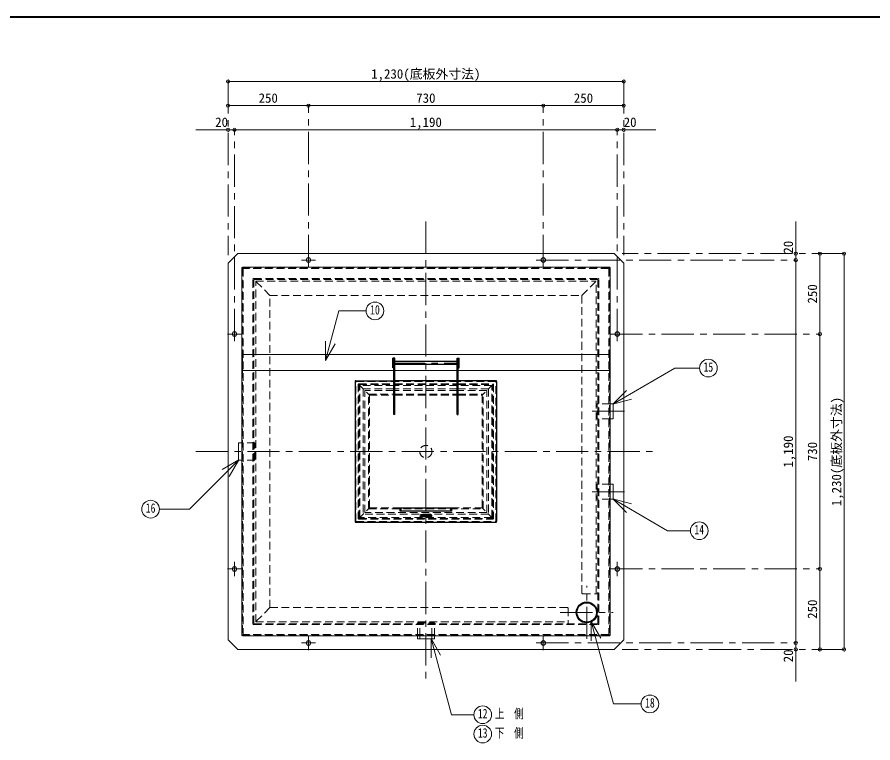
# Model space of a CAD drawing. Units: millimetres at full size, sheet at 1:20. Extents: x -4246 to 3854, y -2716 to 2904.
# Drawn here: x -1466 to 1194, y 648 to 2904 of the extents above; entities that cross this region are included whole.
import ezdxf
from ezdxf.enums import TextEntityAlignment as Align

# ---------------------------------------------------------------- set-up
doc = ezdxf.new("R2010")
doc.units = ezdxf.units.MM
doc.header["$LTSCALE"] = 20
doc.header["$PDMODE"] = 32
doc.header["$PDSIZE"] = 10
doc.linetypes.add('CHAIN1', pattern=[8, 5, -1, 1, -1])
doc.linetypes.add('DASHED1', pattern=[1.8, 1.2, -0.6])
doc.layers.add('0-0', color=4, linetype='Continuous', lineweight=9)
doc.styles.add('ＭＳ ゴシック', font='')
doc.styles.get('ＭＳ ゴシック').set_extended_font_data('MS Gothic')

msp = doc.modelspace()

# ---------------------------------------------------------------- linework, layer by layer
at = {"layer": '0-0', "color": 1, "lineweight": 40}
msp.add_line((3854.4, 2903.83), (-4245.6, 2903.83), dxfattribs=at)
at = {"layer": '0-0'}
for p, q in [((-810.6, 2703.83), (419.4, 2703.83)), ((-810.6, 2628.83), (-560.6, 2628.83)), ((-560.6, 2628.83), (169.4, 2628.83)), ((169.4, 2628.83), (419.4, 2628.83)), ((-910.6, 2553.83), (-790.6, 2553.83)), ((399.4, 2553.83), (-790.6, 2553.83)), ((519.4, 2553.83), (399.4, 2553.83)), ((954.4, 2268.83), (954.4, 2148.83)), ((-810.6, 2138.83), (-780.6, 2168.83)), ((389.4, 2168.83), (-780.6, 2168.83)), ((389.4, 2168.83), (419.4, 2138.83)), ((1029.4, 1918.83), (1029.4, 2168.83)), ((1104.4, 938.83), (1104.4, 2168.83)), ((-810.6, 968.83), (-810.6, 2138.83)), ((419.4, 968.83), (419.4, 2138.83)), ((954.4, 2148.83), (954.4, 958.83)), ((1029.4, 1188.83), (1029.4, 1918.83)), ((1029.4, 938.83), (1029.4, 1188.83)), ((-780.6, 938.83), (-810.6, 968.83)), ((-222.1, 971.83), (-222.1, 981.33)), ((-214.6, 971.83), (-222.1, 971.83)), ((-176.6, 971.83), (-169.1, 971.83)), ((-169.1, 971.83), (-169.1, 981.33)), ((419.4, 968.83), (389.4, 938.83)), ((954.4, 838.83), (954.4, 958.83)), ((-780.6, 938.83), (389.4, 938.83))]:
    msp.add_line(p, q, dxfattribs=at)
at = {"layer": '0-0', "linetype": 'CHAIN1'}
for p, q in [((-810.6, 2703.83), (-810.6, 2163.83)), ((419.4, 2703.83), (419.4, 2163.83)), ((-560.6, 2126.83), (-560.6, 2628.83)), ((169.4, 2126.83), (169.4, 2628.83)), ((-790.6, 1896.83), (-790.6, 2553.83)), ((399.4, 1896.83), (399.4, 2553.83)), ((-195.6, 2268.83), (-195.6, 838.83)), ((1104.4, 2168.83), (414.4, 2168.83)), ((-582.6, 2148.83), (-538.6, 2148.83)), ((147.4, 2148.83), (954.4, 2148.83)), ((-812.6, 1918.83), (-768.6, 1918.83)), ((377.4, 1918.83), (1029.4, 1918.83)), ((-298.6, 1828.83), (-92.6, 1828.83)), ((421.4, 1678.83), (301.4, 1678.83)), ((-910.6, 1553.83), (519.4, 1553.83)), ((421.4, 1428.83), (301.4, 1428.83)), ((-790.6, 1166.83), (-790.6, 1210.83)), ((399.4, 1166.83), (399.4, 1210.83)), ((-812.6, 1188.83), (-768.6, 1188.83)), ((377.4, 1188.83), (1029.4, 1188.83)), ((304.4, 971.33), (304.4, 1136.33)), ((221.9, 1053.83), (386.9, 1053.83)), ((-582.6, 958.83), (-538.6, 958.83)), ((-560.6, 936.83), (-560.6, 980.83)), ((147.4, 958.83), (954.4, 958.83)), ((169.4, 936.83), (169.4, 980.83)), ((1104.4, 938.83), (414.4, 938.83))]:
    msp.add_line(p, q, dxfattribs=at)
at = {"layer": '0-0', "color": 7, "lineweight": 18}
for p, q in [((-768.1, 2124.33), (-768.1, 983.33)), ((-766.1, 2126.33), (374.9, 2126.33)), ((376.9, 2124.33), (376.9, 983.33)), ((-507.66, 1836.35), (-466.25, 1990.89)), ((-381.28, 1990.89), (-466.25, 1990.89)), ((-507.66, 1836.35), (-507.66, 1896.35)), ((-507.66, 1836.35), (-477.66, 1888.31)), ((-766.1, 1805.83), (-766.1, 1855.83)), ((-766.1, 1855.83), (374.9, 1855.83)), ((374.9, 1805.83), (374.9, 1855.83)), ((385.29, 1701.36), (578.8, 1813.09)), ((655.12, 1813.09), (578.8, 1813.09)), ((-295.6, 1805.83), (-766.1, 1805.83)), ((-292.6, 1805.83), (-98.6, 1805.83)), ((-95.6, 1805.83), (374.9, 1805.83)), ((385.29, 1701.36), (427.72, 1743.79)), ((385.29, 1701.36), (443.25, 1716.89)), ((376.9, 1702.33), (386.4, 1702.33)), ((386.4, 1702.33), (386.4, 1655.33)), ((376.9, 1655.33), (386.4, 1655.33)), ((-777.6, 1527.33), (-777.6, 1580.33)), ((-768.1, 1580.33), (-777.6, 1580.33)), ((-777.19, 1527.68), (-829.15, 1497.68)), ((-777.19, 1527.68), (-807.19, 1475.72)), ((-768.1, 1527.33), (-777.6, 1527.33)), ((376.9, 1452.33), (386.4, 1452.33)), ((386.4, 1405.33), (386.4, 1452.33)), ((376.9, 1405.33), (386.4, 1405.33)), ((385.29, 1406.29), (427.72, 1363.86)), ((385.29, 1406.29), (443.25, 1390.76)), ((385.29, 1406.29), (555.96, 1307.75)), ((626.8, 1307.75), (555.96, 1307.75)), ((318.63, 1025.8), (318.63, 965.8)), ((318.63, 1025.8), (387.31, 769.5)), ((318.63, 1025.8), (348.63, 973.84)), ((-766.1, 981.33), (374.9, 981.33)), ((-214.6, 981.33), (-214.6, 971.83)), ((-176.6, 971.83), (-214.6, 971.83)), ((-179.64, 972.76), (-179.64, 912.76)), ((-179.64, 972.76), (-149.64, 920.8)), ((-179.64, 972.76), (-116.16, 735.85)), ((-176.6, 981.33), (-176.6, 971.83)), ((473.45, 769.5), (387.31, 769.5)), ((-46.4, 735.85), (-116.16, 735.85))]:
    msp.add_line(p, q, dxfattribs=at)
at = {"layer": '0-0', "linetype": 'DASHED1'}
for p, q in [((-766.1, 2123.33), (-766.1, 1855.83)), ((373.9, 2124.33), (-765.1, 2124.33)), ((-764.1, 2121.33), (-764.1, 986.33)), ((371.9, 2122.33), (-763.1, 2122.33)), ((372.9, 2121.33), (372.9, 986.33)), ((374.9, 2123.33), (374.9, 1855.83)), ((-733.6, 1018.83), (-733.6, 2088.83)), ((-730.6, 2091.83), (339.4, 2091.83)), ((-730.6, 1020.33), (-730.6, 2087.33)), ((-680.6, 2038.83), (-730.16, 2088.39)), ((-729.1, 2088.83), (337.9, 2088.83)), ((-724.6, 1024.83), (-724.6, 2082.83)), ((-724.6, 2082.83), (333.4, 2082.83)), ((289.4, 2038.83), (338.96, 2088.39)), ((333.4, 1111.33), (333.4, 2082.83)), ((339.4, 1020.33), (339.4, 2087.33)), ((342.4, 1018.83), (342.4, 2088.83)), ((-680.6, 1068.83), (-680.6, 2038.83)), ((-680.6, 2038.83), (289.4, 2038.83)), ((289.4, 1114.33), (289.4, 2038.83)), ((-766.1, 1805.83), (-766.1, 984.33)), ((374.9, 1805.83), (374.9, 984.33)), ((-405.6, 1762.33), (-405.6, 1345.33)), ((-405.16, 1763.39), (-370.6, 1728.83)), ((-404.1, 1763.83), (-295.6, 1763.83)), ((-404.1, 1346.08), (-404.1, 1761.58)), ((-403.35, 1762.33), (-295.6, 1762.33)), ((-295.6, 1758.83), (-400.6, 1758.83)), ((-400.6, 1348.83), (-400.6, 1758.83)), ((-292.6, 1763.83), (-98.6, 1763.83)), ((-292.6, 1762.33), (-98.6, 1762.33)), ((-98.6, 1758.83), (-292.6, 1758.83)), ((-95.6, 1763.83), (12.9, 1763.83)), ((-95.6, 1762.33), (12.15, 1762.33)), ((9.4, 1758.83), (-95.6, 1758.83)), ((13.96, 1763.39), (-20.6, 1728.83)), ((9.4, 1348.83), (9.4, 1758.83)), ((12.9, 1346.08), (12.9, 1761.58)), ((14.4, 1762.33), (14.4, 1345.33)), ((-295.6, 1748.83), (-390.6, 1748.83)), ((-390.6, 1748.83), (-390.6, 1358.83)), ((-295.6, 1743.83), (-385.6, 1743.83)), ((-385.6, 1363.83), (-385.6, 1743.83)), ((-373.6, 1731.83), (-295.6, 1731.83)), ((-373.6, 1375.83), (-373.6, 1731.83)), ((-98.6, 1748.83), (-292.6, 1748.83)), ((-98.6, 1743.83), (-292.6, 1743.83)), ((-292.6, 1731.83), (-98.6, 1731.83)), ((-0.6, 1748.83), (-95.6, 1748.83)), ((-5.6, 1743.83), (-95.6, 1743.83)), ((-95.6, 1731.83), (-17.6, 1731.83)), ((-17.6, 1375.83), (-17.6, 1731.83)), ((-5.6, 1363.83), (-5.6, 1743.83)), ((-0.6, 1748.83), (-0.6, 1358.83)), ((-370.6, 1728.83), (-295.6, 1728.83)), ((-370.6, 1728.83), (-370.6, 1378.83)), ((-292.6, 1728.83), (-98.6, 1728.83)), ((336.4, 1655.33), (336.4, 1702.33)), ((376.9, 1702.33), (336.4, 1702.33)), ((376.9, 1655.33), (336.4, 1655.33)), ((-727.6, 1580.33), (-768.1, 1580.33)), ((-727.6, 1527.33), (-727.6, 1580.33)), ((-727.6, 1527.33), (-768.1, 1527.33)), ((336.4, 1452.33), (336.4, 1405.33)), ((376.9, 1452.33), (336.4, 1452.33)), ((376.9, 1405.33), (336.4, 1405.33)), ((-405.16, 1344.27), (-370.6, 1378.83)), ((-0.6, 1358.83), (-390.6, 1358.83)), ((-5.6, 1363.83), (-385.6, 1363.83)), ((-373.6, 1375.83), (-17.6, 1375.83)), ((-370.6, 1378.83), (-275.6, 1378.83)), ((-115.6, 1378.83), (-20.6, 1378.83)), ((13.96, 1344.27), (-20.6, 1378.83)), ((-404.1, 1343.83), (12.9, 1343.83)), ((-403.35, 1345.33), (12.15, 1345.33)), ((9.4, 1348.83), (-400.6, 1348.83)), ((292.4, 1111.33), (339.4, 1111.33)), ((-680.6, 1068.83), (-730.16, 1019.27)), ((243.9, 1068.83), (-680.6, 1068.83)), ((246.9, 1065.83), (246.9, 1018.83)), ((-730.6, 1015.83), (339.4, 1015.83)), ((-729.1, 1018.83), (337.9, 1018.83)), ((-724.6, 1024.83), (246.9, 1024.83)), ((-222.1, 1021.83), (-169.1, 1021.83)), ((-222.1, 981.33), (-222.1, 1021.83)), ((-214.6, 981.33), (-214.6, 1021.83)), ((-176.6, 981.33), (-176.6, 1021.83)), ((-169.1, 981.33), (-169.1, 1021.83)), ((371.9, 985.33), (-763.1, 985.33)), ((373.9, 983.33), (-765.1, 983.33))]:
    msp.add_line(p, q, dxfattribs=at)
at = {"layer": '0-0', "color": 5, "lineweight": 25}
for p, q in [((-292.6, 1843.83), (-298.6, 1843.83)), ((-295.6, 1668.83), (-295.6, 1843.83)), ((-292.6, 1668.83), (-292.6, 1843.83)), ((-98.6, 1843.83), (-92.6, 1843.83)), ((-98.6, 1668.83), (-98.6, 1843.83)), ((-95.6, 1668.83), (-95.6, 1843.83)), ((-98.6, 1833.33), (-292.6, 1833.33)), ((-98.6, 1824.33), (-292.6, 1824.33)), ((-415.6, 1771.83), (-415.6, 1335.83)), ((-413.6, 1773.83), (-295.6, 1773.83)), ((-98.6, 1773.83), (-292.6, 1773.83)), ((22.4, 1773.83), (-95.6, 1773.83)), ((24.4, 1771.83), (24.4, 1335.83)), ((-292.6, 1698.83), (-295.6, 1698.83)), ((-98.6, 1698.83), (-95.6, 1698.83)), ((-292.6, 1668.83), (-295.6, 1668.83)), ((-98.6, 1668.83), (-95.6, 1668.83)), ((-275.6, 1378.83), (-115.6, 1378.83)), ((-275.6, 1368.83), (-275.6, 1378.83)), ((-115.6, 1368.83), (-275.6, 1368.83)), ((-179.6, 1356.83), (-211.6, 1356.83)), ((-115.6, 1378.83), (-115.6, 1368.83)), ((-413.6, 1333.83), (22.4, 1333.83)), ((-179.6, 1350.83), (-211.6, 1350.83)), ((-180.6, 1355.33), (-210.6, 1355.33)), ((-210.6, 1355.33), (-210.6, 1352.33))]:
    msp.add_line(p, q, dxfattribs=at)
at = {"layer": '0-0', "color": 7, "linetype": 'DASHED1', "lineweight": 18}
for p, q in [((-298.6, 1833.33), (-292.6, 1833.33)), ((-298.6, 1824.33), (-292.6, 1824.33)), ((-98.6, 1833.33), (-92.6, 1833.33)), ((-98.6, 1824.33), (-92.6, 1824.33)), ((-413.6, 1336.83), (-413.6, 1770.83)), ((-412.6, 1771.83), (-295.6, 1771.83)), ((-98.6, 1771.83), (-292.6, 1771.83)), ((21.4, 1771.83), (-95.6, 1771.83)), ((22.4, 1336.83), (22.4, 1770.83)), ((-272.6, 1378.83), (-272.6, 1368.83)), ((-118.6, 1378.83), (-118.6, 1368.83)), ((-412.6, 1335.83), (21.4, 1335.83)), ((-201.6, 1355.33), (-201.6, 1352.33)), ((-189.6, 1355.33), (-189.6, 1352.33))]:
    msp.add_line(p, q, dxfattribs=at)
at = {"layer": '0-0', "color": 5, "lineweight": 25}
for points in [[(-295.6, 1813.83), (-298.6, 1813.83), (-298.6, 1843.83)], [(-95.6, 1813.83), (-92.6, 1813.83), (-92.6, 1843.83)], [(-180.6, 1355.33), (-180.6, 1352.33), (-210.6, 1352.33)]]:
    msp.add_lwpolyline(points, dxfattribs=at)
at = {"layer": '0-0', "linetype": 'DASHED1'}
msp.add_lwpolyline([(-95.6, 1728.83), (-20.6, 1728.83), (-20.6, 1378.83)], dxfattribs=at)
at = {"layer": '0-0', "color": 7, "lineweight": 18}
msp.add_lwpolyline([(-777.19, 1527.68), (-930.18, 1374.69), (-1023.76, 1374.69)], dxfattribs=at)
at = {"layer": '0-0'}
for centre in [(-560.6, 2148.83), (169.4, 2148.83), (-790.6, 1918.83), (399.4, 1918.83), (-790.6, 1188.83), (399.4, 1188.83), (-560.6, 958.83), (169.4, 958.83)]:
    msp.add_circle(centre, 7, dxfattribs=at)
at = {"layer": '0-0', "color": 7, "lineweight": 18}
for centre in [(-353.78, 1990.89), (682.62, 1813.09), (-1051.26, 1374.69), (654.3, 1307.75), (500.95, 769.5), (-18.9, 735.85), (-18.9, 675.85)]:
    msp.add_circle(centre, 27.5, dxfattribs=at)
at = {"layer": '0-0', "linetype": 'DASHED1'}
msp.add_circle((-195.6, 1553.83), 19, dxfattribs=at)
at = {"layer": '0-0', "color": 5, "lineweight": 25}
for radius in [32.5, 30.25]:
    msp.add_circle((304.4, 1053.83), radius, dxfattribs=at)
at = {"layer": '0-0', "color": 7, "lineweight": 18}
for centre, start, end in [((-766.1, 2124.33), 90, 180), ((374.9, 2124.33), 0, 90), ((-766.1, 983.33), 180, 270), ((374.9, 983.33), 270, 0)]:
    msp.add_arc(centre, 2, start, end, dxfattribs=at)
at = {"layer": '0-0', "linetype": 'DASHED1'}
for centre, radius, start, end in [((-764.1, 2122.33), 2, 90, 180), ((-765.1, 2123.33), 1, 90, 180), ((-763.1, 2121.33), 1, 90, 180), ((371.9, 2121.33), 1, 0, 90), ((372.9, 2122.33), 2, 0, 90), ((373.9, 2123.33), 1, 0, 90), ((-730.6, 2088.83), 3, 90, 180), ((-729.1, 2087.33), 1.5, 90, 180), ((337.9, 2087.33), 1.5, 0, 90), ((339.4, 2088.83), 3, 0, 90), ((-404.1, 1762.33), 1.5, 90, 180), ((-404.1, 1762.33), 1.5, 90, 180), ((-403.35, 1761.58), 0.75, 90, 180), ((-403.35, 1761.58), 0.75, 90, 180), ((12.15, 1761.58), 0.75, 0, 90), ((12.15, 1761.58), 0.75, 0, 90), ((12.9, 1762.33), 1.5, 0, 90), ((12.9, 1762.33), 1.5, 0, 90), ((-404.1, 1345.33), 1.5, 180, 270), ((-404.1, 1345.33), 1.5, 180, 270), ((-403.35, 1346.08), 0.75, 180, 270), ((-403.35, 1346.08), 0.75, 180, 270), ((12.15, 1346.08), 0.75, 270, 0), ((12.15, 1346.08), 0.75, 270, 0), ((12.9, 1345.33), 1.5, 270, 0), ((12.9, 1345.33), 1.5, 270, 0), ((292.4, 1114.33), 3, 180, 270), ((243.9, 1065.83), 3, 0, 90), ((-730.6, 1018.83), 3, 180, 270), ((-729.1, 1020.33), 1.5, 180, 270), ((337.9, 1020.33), 1.5, 270, 0), ((339.4, 1018.83), 3, 270, 0), ((-764.1, 985.33), 2, 180, 270), ((-763.1, 986.33), 1, 180, 270), ((371.9, 986.33), 1, 270, 0), ((372.9, 985.33), 2, 270, 0), ((-765.1, 984.33), 1, 180, 270), ((373.9, 984.33), 1, 270, 0)]:
    msp.add_arc(centre, radius, start, end, dxfattribs=at)
at = {"layer": '0-0', "color": 5, "lineweight": 25}
for centre, radius, start, end in [((-413.6, 1771.83), 2, 90, 180), ((-413.6, 1771.83), 2, 90, 180), ((22.4, 1771.83), 2, 0, 90), ((22.4, 1771.83), 2, 0, 90), ((-211.6, 1353.83), 3, 90, 270), ((-179.6, 1353.83), 3, 270, 90), ((-413.6, 1335.83), 2, 180, 270), ((-413.6, 1335.83), 2, 180, 270), ((22.4, 1335.83), 2, 270, 0), ((22.4, 1335.83), 2, 270, 0)]:
    msp.add_arc(centre, radius, start, end, dxfattribs=at)
at = {"layer": '0-0', "color": 7, "linetype": 'DASHED1', "lineweight": 18}
for centre, start, end in [((-412.6, 1770.83), 90, 180), ((-412.6, 1770.83), 90, 180), ((21.4, 1770.83), 0, 90), ((21.4, 1770.83), 0, 90), ((-412.6, 1336.83), 180, 270), ((-412.6, 1336.83), 180, 270), ((21.4, 1336.83), 270, 0), ((21.4, 1336.83), 270, 0)]:
    msp.add_arc(centre, 1, start, end, dxfattribs=at)
at = {"layer": '0-0', "color": 1}
for p in [(-810.6, 2703.83), (419.4, 2703.83), (-810.6, 2628.83), (-560.6, 2628.83), (169.4, 2628.83), (419.4, 2628.83), (-810.6, 2553.83), (-790.6, 2553.83), (399.4, 2553.83), (419.4, 2553.83), (954.4, 2168.83), (1029.4, 2168.83), (1104.4, 2168.83), (954.4, 2148.83), (1029.4, 1918.83), (1029.4, 1188.83), (954.4, 958.83), (954.4, 938.83), (1029.4, 938.83), (1104.4, 938.83)]:
    msp.add_point(p, dxfattribs=at)

# ---------------------------------------------------------------- texts
at = {"layer": '0-0', "color": 7, "style": 'ＭＳ ゴシック'}
for s, p in [('1,230(底板外寸法)', (-365.6, 2703.83)), ('250', (-715.6, 2628.83)), ('730', (-225.6, 2628.83)), ('250', (264.4, 2628.83)), ('20', (-850.6, 2553.83)), ('1,190', (-245.6, 2553.83)), ('20', (419.4, 2553.83))]:
    msp.add_text(s, height=29.33, dxfattribs=at).set_placement(p, align=Align.BOTTOM_LEFT)
for s, p in [('20', (954.4, 2168.83)), ('250', (1029.4, 2013.83)), ('1,230(底板外寸法)', (1104.4, 1383.83)), ('1,190', (954.4, 1503.83)), ('730', (1029.4, 1523.83)), ('250', (1029.4, 1033.83)), ('20', (954.4, 898.83))]:
    msp.add_text(s, height=29.33, rotation=90, dxfattribs=at).set_placement(p, align=Align.BOTTOM_LEFT)
at = {"layer": '0-0', "color": 7, "style": 'ＭＳ ゴシック', "width": 0.75}
for s, p in [('10', (-368.78, 1970.89)), ('15', (667.62, 1793.09)), ('16', (-1066.26, 1354.69)), ('14', (639.3, 1287.75)), ('18', (485.95, 749.5)), ('12', (-33.9, 715.85)), ('上\u3000側', (18.6, 715.85)), ('13', (-33.9, 655.85)), ('下\u3000側', (18.6, 655.85))]:
    msp.add_text(s, height=29.33, dxfattribs=at).set_placement(p, align=Align.BOTTOM_LEFT)

doc.saveas('drawing.dxf')
